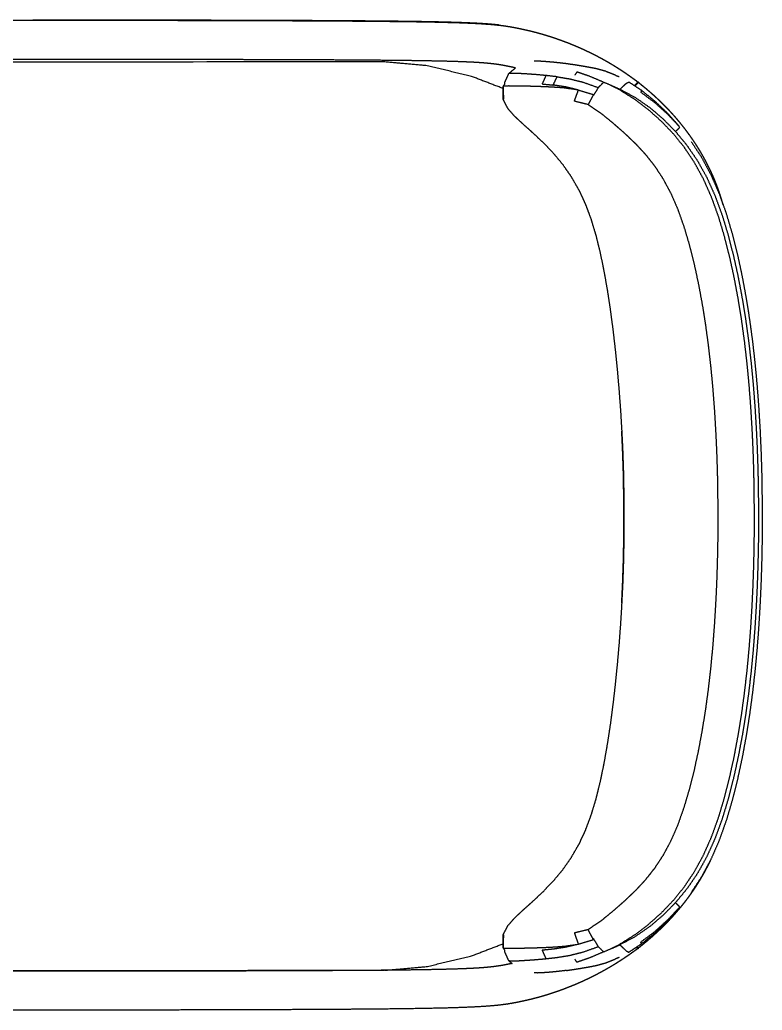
# Model space of a CAD drawing. Header units: millimetres. Extents: x 3429 to 24139, y -631 to 9878.
# Drawn here: x 8008.3 to 8051.9, y 3512.1 to 3570.1 of the extents above; entities that cross this region are included whole.
import ezdxf

# ---------------------------------------------------------------- set-up
doc = ezdxf.new("R2010")
doc.units = ezdxf.units.MM
doc.layers.add('multid_gorunus_4', color=15, linetype='Continuous', lineweight=9)
doc.layers.add('multid_gorunus_5', color=193, linetype='Continuous', lineweight=5)

# ---------------------------------------------------------------- blocks, each defined once
blk = doc.blocks.new('grup-1')
at = {"layer": 'multid_gorunus_4', "lineweight": -3}
for points, knots in [([(2346.99, 6029.91), (2346.994, 6029.917), (2346.998, 6029.925), (2347.01, 6029.935), (2347.021, 6029.945), (2347.042, 6029.961), (2347.064, 6029.978), (2347.099, 6030.003), (2347.133, 6030.028), (2347.184, 6030.065), (2347.236, 6030.102), (2347.3, 6030.148), (2347.364, 6030.194), (2347.438, 6030.247), (2347.512, 6030.299), (2347.592, 6030.355), (2347.673, 6030.411), (2347.758, 6030.468), (2347.842, 6030.525), (2347.929, 6030.582), (2348.017, 6030.639), (2348.106, 6030.696), (2348.196, 6030.753), (2348.287, 6030.81), (2348.378, 6030.867), (2348.47, 6030.922), (2348.562, 6030.978), (2348.656, 6031.032), (2348.749, 6031.087), (2348.843, 6031.14), (2348.937, 6031.193), (2349.032, 6031.246), (2349.126, 6031.298), (2349.222, 6031.349), (2349.318, 6031.4), (2349.415, 6031.451), (2349.511, 6031.501), (2349.609, 6031.55), (2349.706, 6031.599), (2349.805, 6031.647), (2349.903, 6031.694), (2350.003, 6031.741), (2350.102, 6031.788), (2350.202, 6031.833), (2350.302, 6031.879), (2350.403, 6031.923), (2350.504, 6031.968), (2350.606, 6032.011), (2350.707, 6032.054), (2350.81, 6032.096), (2350.912, 6032.138), (2351.016, 6032.179), (2351.119, 6032.22), (2351.223, 6032.26), (2351.327, 6032.299), (2351.432, 6032.338), (2351.537, 6032.376), (2351.642, 6032.413), (2351.748, 6032.451), (2351.854, 6032.487), (2351.961, 6032.522), (2352.067, 6032.557), (2352.174, 6032.592), (2352.282, 6032.625), (2352.39, 6032.658), (2352.498, 6032.69), (2352.606, 6032.722), (2352.715, 6032.753), (2352.824, 6032.784), (2352.934, 6032.813), (2353.044, 6032.842), (2353.154, 6032.87), (2353.264, 6032.898), (2353.375, 6032.925), (2353.486, 6032.951), (2353.597, 6032.976), (2353.708, 6033.001), (2353.82, 6033.025), (2353.932, 6033.049), (2354.045, 6033.071), (2354.157, 6033.093), (2354.27, 6033.114), (2354.383, 6033.135), (2354.501, 6033.154), (2354.619, 6033.174), (2354.745, 6033.192), (2354.871, 6033.21), (2355.009, 6033.226), (2355.148, 6033.243), (2355.303, 6033.258), (2355.458, 6033.274), (2355.634, 6033.288), (2355.81, 6033.302), (2356.01, 6033.315), (2356.21, 6033.329), (2356.439, 6033.341), (2356.667, 6033.353), (2356.928, 6033.364), (2357.19, 6033.375), (2357.487, 6033.385), (2357.785, 6033.395), (2358.123, 6033.404), (2358.462, 6033.413), (2358.844, 6033.421), (2359.227, 6033.429), (2359.658, 6033.437), (2360.09, 6033.444), (2360.573, 6033.45), (2361.057, 6033.457), (2361.597, 6033.463), (2362.138, 6033.469), (2362.739, 6033.474), (2363.339, 6033.479), (2364.005, 6033.484), (2364.67, 6033.488), (2365.392, 6033.492), (2366.113, 6033.496), (2366.884, 6033.5), (2367.654, 6033.503), (2368.464, 6033.506), (2369.275, 6033.509), (2370.118, 6033.512), (2370.961, 6033.514), (2371.828, 6033.516), (2372.695, 6033.518), (2373.579, 6033.52), (2374.463, 6033.522), (2375.354, 6033.523), (2376.246, 6033.524), (2377.138, 6033.525), (2378.03, 6033.526), (2378.915, 6033.527), (2379.799, 6033.528), (2380.667, 6033.528), (2381.536, 6033.529), (2382.38, 6033.529), (2382.625, 6033.53), (2383.437, 6033.53), (2384.25, 6033.53), (2385.023, 6033.53), (2385.795, 6033.53), (2386.52, 6033.53), (2387.245, 6033.53), (2387.913, 6033.53), (2388.582, 6033.53), (2389.186, 6033.53), (2389.791, 6033.53), (2390.335, 6033.53), (2390.879, 6033.53), (2391.366, 6033.53), (2391.853, 6033.53), (2392.287, 6033.53), (2392.72, 6033.53), (2393.104, 6033.53), (2393.487, 6033.53), (2393.824, 6033.53), (2394.162, 6033.53), (2394.456, 6033.53), (2394.75, 6033.53), (2395.005, 6033.53), (2395.259, 6033.53), (2395.478, 6033.53), (2395.697, 6033.53), (2395.883, 6033.53), (2396.068, 6033.53), (2396.224, 6033.53), (2396.379, 6033.53), (2396.507, 6033.53), (2396.635, 6033.53), (2396.738, 6033.53), (2396.841, 6033.53), (2396.922, 6033.53), (2397.003, 6033.53), (2397.065, 6033.53), (2397.126, 6033.53), (2397.172, 6033.53), (2397.218, 6033.53), (2397.25, 6033.53), (2397.282, 6033.53), (2397.302, 6033.529), (2397.323, 6033.529), (2397.335, 6033.527), (2397.347, 6033.525)], [0, 0, 0, 1, 1, 2, 2, 3, 3, 4, 4, 5, 5, 6, 6, 7, 7, 8, 8, 9, 9, 10, 10, 11, 11, 12, 12, 13, 13, 14, 14, 15, 15, 16, 16, 17, 17, 18, 18, 19, 19, 20, 20, 21, 21, 22, 22, 23, 23, 24, 24, 25, 25, 26, 26, 27, 27, 28, 28, 29, 29, 30, 30, 31, 31, 32, 32, 33, 33, 34, 34, 35, 35, 36, 36, 37, 37, 38, 38, 39, 39, 40, 40, 41, 41, 42, 42, 43, 43, 44, 44, 45, 45, 46, 46, 47, 47, 48, 48, 49, 49, 50, 50, 51, 51, 52, 52, 53, 53, 54, 54, 55, 55, 56, 56, 57, 57, 58, 58, 59, 59, 60, 60, 61, 61, 62, 62, 63, 63, 64, 64, 65, 65, 66, 66, 67, 67, 68, 68, 69, 69, 70, 70, 71, 71, 72, 72, 73, 73, 74, 74, 75, 75, 76, 76, 77, 77, 78, 78, 79, 79, 80, 80, 81, 81, 82, 82, 83, 83, 84, 84, 85, 85, 86, 86, 87, 87, 88, 88, 89, 89, 90, 90, 91, 91, 91]), ([(2382.464, 6033.571), (2381.744, 6033.571), (2381.025, 6033.571), (2380.27, 6033.57), (2379.516, 6033.57), (2378.736, 6033.57), (2377.955, 6033.569), (2377.156, 6033.568), (2376.357, 6033.567), (2375.547, 6033.566), (2374.737, 6033.565), (2373.924, 6033.564), (2373.11, 6033.563), (2372.302, 6033.561), (2371.493, 6033.559), (2370.697, 6033.557), (2369.901, 6033.555), (2369.125, 6033.553), (2368.349, 6033.55), (2367.601, 6033.547), (2366.853, 6033.544), (2366.141, 6033.541), (2365.428, 6033.537), (2364.759, 6033.533), (2364.09, 6033.529), (2363.473, 6033.525), (2362.855, 6033.52), (2362.296, 6033.515), (2361.737, 6033.51), (2361.233, 6033.504), (2360.73, 6033.498), (2360.278, 6033.491), (2359.825, 6033.485), (2359.421, 6033.477), (2359.017, 6033.47), (2358.658, 6033.462), (2358.298, 6033.454), (2357.979, 6033.444), (2357.66, 6033.435), (2357.378, 6033.425), (2357.095, 6033.415), (2356.847, 6033.404), (2356.598, 6033.393), (2356.379, 6033.381), (2356.16, 6033.369), (2355.967, 6033.356), (2355.774, 6033.343), (2355.604, 6033.329), (2355.433, 6033.314), (2355.286, 6033.299), (2355.138, 6033.284)], [239.000216, 239.000216, 239.000216, 240, 240, 241, 241, 242, 242, 243, 243, 244, 244, 245, 245, 246, 246, 247, 247, 248, 248, 249, 249, 250, 250, 251, 251, 252, 252, 253, 253, 254, 254, 255, 255, 256, 256, 257, 257, 258, 258, 259, 259, 260, 260, 261, 261, 262, 262, 263, 263, 263.972006, 263.972006, 263.972006]), ([(2354.608, 6033.214), (2354.607, 6033.214), (2354.606, 6033.214), (2354.606, 6033.213), (2354.605, 6033.213)], [265.99139063, 265.99139063, 265.99139063, 266, 266, 266.00282856, 266.00282856, 266.00282856]), ([(2348.287, 6030.316), (2348.578, 6030.435), (2348.87, 6030.554), (2349.158, 6030.632), (2349.445, 6030.71), (2349.737, 6030.764), (2350.029, 6030.818)], [-1, -1, -1, 0, 0, 1, 1, 2, 2, 2]), ([(2350.029, 6030.818), (2350.308, 6030.865), (2350.588, 6030.912), (2350.879, 6030.955), (2351.169, 6030.997)], [0, 0, 0, 1, 1, 2, 2, 2]), ([(2351.169, 6030.997), (2351.437, 6031.028), (2351.704, 6031.059), (2351.94, 6031.082), (2352.176, 6031.104), (2352.373, 6031.119), (2352.57, 6031.134), (2352.719, 6031.14), (2352.869, 6031.146), (2352.967, 6031.143), (2353.065, 6031.14)], [-1, -1, -1, 0, 0, 1, 1, 2, 2, 3, 3, 4, 4, 4]), ([(2348.983, 6029.907), (2349.403, 6030.084), (2349.823, 6030.262), (2350.19, 6030.389), (2350.556, 6030.516), (2350.618, 6030.426), (2350.68, 6030.335)], [0, 0, 0, 1, 1, 2, 2, 2.313334, 2.313334, 2.313334]), ([(2350.588, 6029.485), (2350.912, 6029.563), (2351.236, 6029.641), (2351.593, 6029.695), (2351.95, 6029.749), (2351.836, 6029.991), (2351.722, 6030.233), (2351.36, 6030.174), (2350.998, 6030.115), (2350.595, 6030.015), (2350.192, 6029.916), (2349.749, 6029.758), (2349.307, 6029.6)], [1.177608, 1.177608, 1.177608, 2, 2, 3, 3, 4, 4, 5, 5, 6, 6, 7, 7, 7]), ([(2351.722, 6030.233), (2352.048, 6030.27), (2352.374, 6030.307), (2352.669, 6030.333), (2352.963, 6030.359), (2353.223, 6030.377), (2353.483, 6030.396), (2353.7, 6030.409), (2353.917, 6030.422), (2354.083, 6030.427), (2354.249, 6030.433), (2354.358, 6030.431), (2354.467, 6030.43), (2354.518, 6030.421), (2354.569, 6030.412)], [0, 0, 0, 1, 1, 2, 2, 3, 3, 4, 4, 5, 5, 6, 6, 7, 7, 7]), ([(2352.374, 6030.307), (2352.487, 6030.06), (2352.599, 6029.813), (2352.274, 6029.781), (2351.95, 6029.749)], [0, 0, 0, 1, 1, 2, 2, 2]), ([(2341.995, 6022.748), (2342.011, 6022.806), (2342.027, 6022.864), (2342.054, 6022.96), (2342.082, 6023.056), (2342.111, 6023.151), (2342.141, 6023.246), (2342.172, 6023.341), (2342.203, 6023.436), (2342.235, 6023.53), (2342.268, 6023.624), (2342.302, 6023.718), (2342.337, 6023.812), (2342.372, 6023.905), (2342.408, 6023.998), (2342.446, 6024.091), (2342.483, 6024.184), (2342.522, 6024.276), (2342.561, 6024.368), (2342.601, 6024.459), (2342.642, 6024.551), (2342.684, 6024.642), (2342.726, 6024.733), (2342.769, 6024.823), (2342.813, 6024.913), (2342.858, 6025.003), (2342.902, 6025.093), (2342.949, 6025.182), (2342.995, 6025.271), (2343.043, 6025.359), (2343.091, 6025.447), (2343.14, 6025.535), (2343.189, 6025.623), (2343.24, 6025.71), (2343.29, 6025.797), (2343.342, 6025.883), (2343.394, 6025.97), (2343.447, 6026.055), (2343.501, 6026.141), (2343.555, 6026.226), (2343.61, 6026.311), (2343.666, 6026.395), (2343.722, 6026.479), (2343.779, 6026.562), (2343.836, 6026.646), (2343.895, 6026.729), (2343.953, 6026.811), (2344.013, 6026.893), (2344.073, 6026.975), (2344.134, 6027.056), (2344.195, 6027.138), (2344.258, 6027.218), (2344.32, 6027.298), (2344.384, 6027.378), (2344.448, 6027.458), (2344.512, 6027.536), (2344.577, 6027.615), (2344.644, 6027.693), (2344.71, 6027.771), (2344.777, 6027.849), (2344.844, 6027.926), (2344.913, 6028.002), (2344.982, 6028.078), (2345.051, 6028.154), (2345.121, 6028.23), (2345.192, 6028.304), (2345.263, 6028.379), (2345.335, 6028.453), (2345.407, 6028.526), (2345.481, 6028.599), (2345.554, 6028.672), (2345.628, 6028.745), (2345.703, 6028.817), (2345.779, 6028.888), (2345.854, 6028.959), (2345.93, 6029.029), (2346.006, 6029.098), (2346.082, 6029.166), (2346.158, 6029.234), (2346.233, 6029.3), (2346.309, 6029.365), (2346.382, 6029.427), (2346.456, 6029.49), (2346.525, 6029.547), (2346.594, 6029.604), (2346.654, 6029.654), (2346.715, 6029.703), (2346.764, 6029.742), (2346.812, 6029.782), (2346.845, 6029.809), (2346.878, 6029.835), (2346.9, 6029.852), (2346.921, 6029.868), (2346.934, 6029.877), (2346.947, 6029.885), (2346.956, 6029.888), (2346.964, 6029.891)], [51.397753, 51.397753, 51.397753, 52, 52, 53, 53, 54, 54, 55, 55, 56, 56, 57, 57, 58, 58, 59, 59, 60, 60, 61, 61, 62, 62, 63, 63, 64, 64, 65, 65, 66, 66, 67, 67, 68, 68, 69, 69, 70, 70, 71, 71, 72, 72, 73, 73, 74, 74, 75, 75, 76, 76, 77, 77, 78, 78, 79, 79, 80, 80, 81, 81, 82, 82, 83, 83, 84, 84, 85, 85, 86, 86, 87, 87, 88, 88, 89, 89, 90, 90, 91, 91, 92, 92, 93, 93, 94, 94, 95, 95, 96, 96, 97, 97, 98, 98, 99, 99, 99]), ([(2348.069, 6029.479), (2347.63, 6029.203), (2347.191, 6028.928), (2346.782, 6028.618), (2346.374, 6028.308), (2345.997, 6027.973), (2345.62, 6027.637), (2345.271, 6027.273), (2344.922, 6026.909), (2344.598, 6026.509), (2344.274, 6026.109)], [2, 2, 2, 3, 3, 4, 4, 5, 5, 6, 6, 7, 7, 7]), ([(2346.767, 6029.43), (2346.789, 6029.38), (2346.811, 6029.33), (2346.406, 6029.027), (2346.001, 6028.725), (2345.621, 6028.382), (2345.24, 6028.039), (2344.883, 6027.658), (2344.526, 6027.277), (2344.653, 6027.151), (2344.78, 6027.025), (2345.137, 6027.387), (2345.494, 6027.75), (2345.879, 6028.08), (2346.265, 6028.409), (2346.689, 6028.703), (2347.112, 6028.996), (2347.575, 6029.245), (2348.037, 6029.494), (2347.86, 6029.665), (2347.684, 6029.835), (2347.603, 6029.882), (2347.522, 6029.929)], [0, 0, 0, 1, 1, 2, 2, 3, 3, 4, 4, 5, 5, 6, 6, 7, 7, 8, 8, 9, 9, 10, 10, 11, 11, 11]), ([(2344.575, 6027.35), (2344.928, 6027.74), (2345.28, 6028.129), (2345.649, 6028.478), (2346.017, 6028.826), (2346.392, 6029.128), (2346.767, 6029.43), (2347.144, 6029.68), (2347.522, 6029.929)], [-2, -2, -2, -1, -1, 0, 0, 1, 1, 2, 2, 2]), ([(2346.937, 6029.917), (2346.938, 6029.916), (2346.939, 6029.915), (2346.94, 6029.914), (2346.941, 6029.913), (2346.943, 6029.912), (2346.944, 6029.911), (2346.945, 6029.909), (2346.947, 6029.908), (2346.949, 6029.906), (2346.951, 6029.904), (2346.953, 6029.902), (2346.955, 6029.9), (2346.957, 6029.898), (2346.959, 6029.896), (2346.962, 6029.893), (2346.964, 6029.891), (2346.968, 6029.888), (2346.971, 6029.885), (2346.974, 6029.882), (2346.978, 6029.878), (2346.982, 6029.874), (2346.986, 6029.87), (2346.991, 6029.866), (2346.996, 6029.861), (2347.002, 6029.855), (2347.008, 6029.85), (2347.015, 6029.843), (2347.022, 6029.836), (2347.03, 6029.828), (2347.038, 6029.821), (2347.048, 6029.812), (2347.057, 6029.802), (2347.068, 6029.792), (2347.079, 6029.782), (2347.092, 6029.77), (2347.104, 6029.758), (2347.118, 6029.744), (2347.132, 6029.73), (2347.148, 6029.715), (2347.164, 6029.7), (2347.167, 6029.698), (2347.169, 6029.696)], [0, 0, 0, 1, 1, 2, 2, 3, 3, 4, 4, 5, 5, 6, 6, 7, 7, 8, 8, 9, 9, 10, 10, 11, 11, 12, 12, 13, 13, 14, 14, 15, 15, 16, 16, 17, 17, 18, 18, 19, 19, 20, 20, 20.116608, 20.116608, 20.116608]), ([(2347.196, 6029.714), (2347.193, 6029.717), (2347.19, 6029.719), (2347.174, 6029.735), (2347.158, 6029.75), (2347.144, 6029.764), (2347.13, 6029.777), (2347.117, 6029.789), (2347.104, 6029.801), (2347.094, 6029.811), (2347.083, 6029.822), (2347.073, 6029.831), (2347.064, 6029.84), (2347.055, 6029.848), (2347.047, 6029.856), (2347.04, 6029.862), (2347.033, 6029.869), (2347.027, 6029.875), (2347.021, 6029.88), (2347.016, 6029.885), (2347.011, 6029.89), (2347.007, 6029.894), (2347.003, 6029.898), (2347, 6029.901), (2346.996, 6029.905), (2346.993, 6029.907), (2346.99, 6029.91), (2346.987, 6029.913), (2346.985, 6029.915), (2346.982, 6029.918), (2346.98, 6029.92), (2346.978, 6029.922), (2346.976, 6029.924), (2346.974, 6029.925), (2346.972, 6029.927), (2346.971, 6029.929), (2346.969, 6029.93), (2346.968, 6029.931), (2346.967, 6029.933), (2346.966, 6029.934), (2346.965, 6029.935), (2346.964, 6029.936), (2346.963, 6029.936)], [43.834365, 43.834365, 43.834365, 44, 44, 45, 45, 46, 46, 47, 47, 48, 48, 49, 49, 50, 50, 51, 51, 52, 52, 53, 53, 54, 54, 55, 55, 56, 56, 57, 57, 58, 58, 59, 59, 60, 60, 61, 61, 62, 62, 63, 63, 64, 64, 64]), ([(2348.991, 6029.91), (2349.149, 6029.755), (2349.307, 6029.6), (2349.447, 6029.373), (2349.588, 6029.146), (2349.591, 6029.138), (2349.593, 6029.13)], [1.048905, 1.048905, 1.048905, 2, 2, 3, 3, 3.033773, 3.033773, 3.033773]), ([(2349.59, 6029.186), (2349.747, 6028.894), (2349.904, 6028.602), (2350.307, 6028.702), (2350.71, 6028.802), (2350.59, 6029.129), (2350.471, 6029.457), (2350.03, 6029.322), (2349.59, 6029.186), (2349.587, 6029.189), (2349.585, 6029.192)], [0, 0, 0, 1, 1, 2, 2, 3, 3, 4, 4, 4.013374, 4.013374, 4.013374]), ([(2350.471, 6029.457), (2350.879, 6029.515), (2351.287, 6029.574), (2351.651, 6029.6), (2352.015, 6029.626), (2352.343, 6029.64), (2352.67, 6029.654), (2352.966, 6029.663), (2353.261, 6029.673), (2353.522, 6029.678), (2353.784, 6029.684), (2354.003, 6029.687), (2354.222, 6029.691), (2354.389, 6029.692), (2354.557, 6029.693), (2354.668, 6029.691), (2354.78, 6029.689), (2354.833, 6029.685), (2354.887, 6029.68)], [0, 0, 0, 1, 1, 2, 2, 3, 3, 4, 4, 5, 5, 6, 6, 7, 7, 8, 8, 9, 9, 9]), ([(2349.904, 6028.602), (2349.529, 6028.352), (2349.153, 6028.101), (2348.8, 6027.811), (2348.446, 6027.522), (2348.109, 6027.227), (2347.772, 6026.932), (2347.454, 6026.629), (2347.137, 6026.327), (2346.842, 6026.01), (2346.547, 6025.692), (2346.275, 6025.349), (2346.003, 6025.005), (2345.753, 6024.625), (2345.504, 6024.245), (2345.278, 6023.821), (2345.051, 6023.398), (2344.848, 6022.928), (2344.645, 6022.458), (2344.464, 6021.947), (2344.283, 6021.436), (2344.122, 6020.892), (2343.962, 6020.348), (2343.82, 6019.78), (2343.678, 6019.213), (2343.553, 6018.63), (2343.428, 6018.048), (2343.319, 6017.454), (2343.209, 6016.861), (2343.114, 6016.26), (2343.018, 6015.659), (2342.937, 6015.052), (2342.855, 6014.445), (2342.786, 6013.834), (2342.716, 6013.224), (2342.659, 6012.612), (2342.601, 6011.999), (2342.554, 6011.386), (2342.507, 6010.773), (2342.469, 6010.159), (2342.432, 6009.545), (2342.403, 6008.932), (2342.374, 6008.318), (2342.353, 6007.704), (2342.333, 6007.09), (2342.321, 6006.476), (2342.308, 6005.461), (2342.304, 6004.847), (2342.3, 6004.233), (2342.304, 6003.619), (2342.308, 6003.004), (2342.321, 6002.39), (2342.333, 6001.776), (2342.354, 6001.162), (2342.374, 6000.548), (2342.403, 5999.934), (2342.432, 5999.32), (2342.47, 5998.707), (2342.507, 5998.093), (2342.554, 5997.48), (2342.602, 5996.866), (2342.659, 5996.254), (2342.717, 5995.642), (2342.786, 5995.031), (2342.855, 5994.421), (2342.937, 5993.814), (2343.019, 5993.207), (2343.115, 5992.606), (2343.21, 5992.005), (2343.32, 5991.411), (2343.429, 5990.818), (2343.554, 5990.235), (2343.68, 5989.653), (2343.821, 5989.085), (2343.963, 5988.518), (2344.124, 5987.974), (2344.284, 5987.43), (2344.465, 5986.918), (2344.646, 5986.407), (2344.849, 5985.938), (2345.053, 5985.468), (2345.279, 5985.044), (2345.506, 5984.621), (2345.755, 5984.241), (2346.004, 5983.861), (2346.276, 5983.517), (2346.548, 5983.173), (2346.843, 5982.855), (2347.138, 5982.538), (2347.456, 5982.236), (2347.773, 5981.934), (2348.111, 5981.639), (2348.448, 5981.344), (2348.802, 5981.054), (2349.155, 5980.764), (2349.53, 5980.513), (2349.906, 5980.263)], [0, 0, 0, 1, 1, 2, 2, 3, 3, 4, 4, 5, 5, 6, 6, 7, 7, 8, 8, 9, 9, 10, 10, 11, 11, 12, 12, 13, 13, 14, 14, 15, 15, 16, 16, 17, 17, 18, 18, 19, 19, 20, 20, 21, 21, 22, 22, 23, 23, 24, 24, 25, 25, 26, 26, 27, 27, 28, 28, 29, 29, 30, 30, 31, 31, 32, 32, 33, 33, 34, 34, 35, 35, 36, 36, 37, 37, 38, 38, 39, 39, 40, 40, 41, 41, 42, 42, 43, 43, 44, 44, 45, 45, 46, 46, 47, 47, 48, 48, 48]), ([(2344.78, 6027.025), (2344.447, 6026.624), (2344.115, 6026.223), (2343.809, 6025.777), (2343.503, 6025.332), (2343.227, 6024.839), (2342.951, 6024.346), (2342.71, 6023.81), (2342.468, 6023.273), (2342.258, 6022.702), (2342.049, 6022.13), (2341.869, 6021.535), (2341.689, 6020.94), (2341.533, 6020.33), (2341.377, 6019.72), (2341.241, 6019.101), (2341.105, 6018.483), (2340.987, 6017.86), (2340.87, 6017.236), (2340.768, 6016.609), (2340.666, 6015.982), (2340.579, 6015.352), (2340.493, 6014.722), (2340.42, 6014.091), (2340.347, 6013.46), (2340.287, 6012.828), (2340.226, 6012.197), (2340.178, 6011.566), (2340.129, 6010.935), (2340.09, 6010.305), (2340.051, 6009.674), (2340.021, 6009.044), (2339.992, 6008.414), (2339.971, 6007.784), (2339.95, 6007.154), (2339.937, 6006.524), (2339.924, 6005.493), (2339.92, 6004.863), (2339.916, 6004.233), (2339.92, 6003.603), (2339.924, 6002.972), (2339.937, 6002.342), (2339.95, 6001.712), (2339.971, 6001.082), (2339.992, 6000.452), (2340.022, 5999.822), (2340.051, 5999.192), (2340.09, 5998.561), (2340.129, 5997.931), (2340.178, 5997.3), (2340.227, 5996.669), (2340.287, 5996.038), (2340.348, 5995.406), (2340.42, 5994.775), (2340.493, 5994.144), (2340.58, 5993.514), (2340.667, 5992.884), (2340.769, 5992.257), (2340.87, 5991.63), (2340.988, 5991.006), (2341.106, 5990.383), (2341.242, 5989.764), (2341.378, 5989.146), (2341.534, 5988.536), (2341.69, 5987.926), (2341.87, 5987.331), (2342.05, 5986.735), (2342.26, 5986.164), (2342.469, 5985.593), (2342.711, 5985.056), (2342.953, 5984.52), (2343.229, 5984.027), (2343.504, 5983.534), (2343.81, 5983.088), (2344.117, 5982.643), (2344.449, 5982.242), (2344.781, 5981.841)], [0, 0, 0, 1, 1, 2, 2, 3, 3, 4, 4, 5, 5, 6, 6, 7, 7, 8, 8, 9, 9, 10, 10, 11, 11, 12, 12, 13, 13, 14, 14, 15, 15, 16, 16, 17, 17, 18, 18, 19, 19, 20, 20, 21, 21, 22, 22, 23, 23, 24, 24, 25, 25, 26, 26, 27, 27, 28, 28, 29, 29, 30, 30, 31, 31, 32, 32, 33, 33, 34, 34, 35, 35, 36, 36, 37, 37, 38, 38, 38]), ([(2343.86, 6026.435), (2343.555, 6025.97), (2343.249, 6025.505), (2342.976, 6024.995), (2342.702, 6024.486), (2342.462, 6023.936), (2342.222, 6023.385), (2342.015, 6022.803), (2341.807, 6022.221), (2341.629, 6021.617), (2341.45, 6021.012), (2341.296, 6020.395), (2341.141, 6019.778), (2341.007, 6019.154), (2340.873, 6018.53), (2340.757, 6017.903), (2340.641, 6017.275), (2340.541, 6016.645), (2340.441, 6016.016), (2340.356, 6015.384), (2340.271, 6014.753), (2340.199, 6014.12), (2340.127, 6013.488), (2340.068, 6012.856), (2340.008, 6012.223), (2339.959, 6011.591), (2339.911, 6010.958), (2339.872, 6010.326), (2339.833, 6009.693), (2339.804, 6009.061), (2339.774, 6008.429), (2339.753, 6007.796), (2339.732, 6007.164), (2339.719, 6006.531), (2339.706, 6005.498), (2339.702, 6004.866), (2339.698, 6004.233), (2339.702, 6003.6), (2339.706, 6002.968), (2339.719, 6002.335), (2339.732, 6001.702), (2339.753, 6001.07), (2339.774, 6000.437), (2339.804, 5999.805), (2339.834, 5999.173), (2339.872, 5998.54), (2339.911, 5997.908), (2339.96, 5997.275), (2340.009, 5996.643), (2340.068, 5996.01), (2340.128, 5995.378), (2340.2, 5994.745), (2340.272, 5994.113), (2340.357, 5993.482), (2340.442, 5992.85), (2340.542, 5992.22), (2340.642, 5991.591), (2340.758, 5990.963), (2340.874, 5990.336), (2341.008, 5989.712), (2341.142, 5989.088), (2341.297, 5988.471), (2341.451, 5987.853), (2341.63, 5987.249), (2341.809, 5986.645), (2342.016, 5986.063), (2342.224, 5985.48), (2342.464, 5984.93), (2342.704, 5984.38), (2342.977, 5983.87), (2343.251, 5983.361), (2343.556, 5982.896), (2343.862, 5982.431)], [-31, -31, -31, -30, -30, -29, -29, -28, -28, -27, -27, -26, -26, -25, -25, -24, -24, -23, -23, -22, -22, -21, -21, -20, -20, -19, -19, -18, -18, -17, -17, -16, -16, -15, -15, -14, -14, -13, -13, -12, -12, -11, -11, -10, -10, -9, -9, -8, -8, -7, -7, -6, -6, -5, -5, -4, -4, -3, -3, -2, -2, -1, -1, 0, 0, 1, 1, 2, 2, 3, 3, 4, 4, 5, 5, 5]), ([(2344.275, 5982.756), (2343.978, 5983.199), (2343.68, 5983.642), (2343.412, 5984.131), (2343.144, 5984.619), (2342.908, 5985.15), (2342.672, 5985.682), (2342.467, 5986.247), (2342.263, 5986.812), (2342.085, 5987.402), (2341.908, 5987.992), (2341.755, 5988.597), (2341.601, 5989.202), (2341.467, 5989.816), (2341.333, 5990.43), (2341.217, 5991.05), (2341.101, 5991.67), (2341, 5992.294), (2340.899, 5992.919), (2340.813, 5993.546), (2340.728, 5994.174), (2340.655, 5994.803), (2340.583, 5995.432), (2340.523, 5996.061), (2340.463, 5996.691), (2340.414, 5997.32), (2340.365, 5997.949), (2340.327, 5998.578), (2340.288, 5999.207), (2340.258, 5999.835), (2340.229, 6000.463), (2340.207, 6001.091), (2340.186, 6001.72), (2340.174, 6002.348), (2340.161, 6002.976), (2340.157, 6003.605), (2340.153, 6004.233), (2340.157, 6004.861), (2340.161, 6005.49), (2340.174, 6006.518), (2340.186, 6007.146), (2340.207, 6007.775), (2340.228, 6008.403), (2340.258, 6009.031), (2340.288, 6009.659), (2340.326, 6010.288), (2340.365, 6010.917), (2340.414, 6011.546), (2340.463, 6012.175), (2340.522, 6012.805), (2340.582, 6013.434), (2340.655, 6014.063), (2340.727, 6014.692), (2340.813, 6015.32), (2340.899, 6015.947), (2340.999, 6016.572), (2341.1, 6017.196), (2341.216, 6017.816), (2341.332, 6018.436), (2341.466, 6019.05), (2341.6, 6019.664), (2341.754, 6020.269), (2341.907, 6020.874), (2342.084, 6021.464), (2342.261, 6022.053), (2342.466, 6022.619), (2342.671, 6023.184), (2342.907, 6023.715), (2343.142, 6024.246), (2343.41, 6024.735), (2343.678, 6025.223), (2343.976, 6025.666), (2344.274, 6026.109)], [0, 0, 0, 1, 1, 2, 2, 3, 3, 4, 4, 5, 5, 6, 6, 7, 7, 8, 8, 9, 9, 10, 10, 11, 11, 12, 12, 13, 13, 14, 14, 15, 15, 16, 16, 17, 17, 18, 18, 19, 19, 20, 20, 21, 21, 22, 22, 23, 23, 24, 24, 25, 25, 26, 26, 27, 27, 28, 28, 29, 29, 30, 30, 31, 31, 32, 32, 33, 33, 34, 34, 35, 35, 36, 36, 36]), ([(2342.754, 5984.286), (2342.784, 5984.224), (2342.814, 5984.161), (2342.859, 5984.072), (2342.904, 5983.982), (2342.95, 5983.893), (2342.997, 5983.804), (2343.044, 5983.716), (2343.092, 5983.627), (2343.141, 5983.539), (2343.191, 5983.452), (2343.241, 5983.365), (2343.292, 5983.278), (2343.344, 5983.191), (2343.396, 5983.105), (2343.449, 5983.019), (2343.502, 5982.934), (2343.557, 5982.849), (2343.611, 5982.764), (2343.667, 5982.68), (2343.723, 5982.596), (2343.781, 5982.512), (2343.838, 5982.429), (2343.896, 5982.346), (2343.955, 5982.263), (2344.015, 5982.181), (2344.075, 5982.099), (2344.136, 5982.018), (2344.197, 5981.937), (2344.26, 5981.856), (2344.322, 5981.776), (2344.386, 5981.696), (2344.449, 5981.617), (2344.514, 5981.538), (2344.579, 5981.459), (2344.645, 5981.381), (2344.711, 5981.303), (2344.779, 5981.226), (2344.846, 5981.149), (2344.915, 5981.072), (2344.983, 5980.996), (2345.053, 5980.92), (2345.123, 5980.845), (2345.194, 5980.77), (2345.265, 5980.695), (2345.337, 5980.622), (2345.409, 5980.548), (2345.483, 5980.475), (2345.556, 5980.402), (2345.63, 5980.33), (2345.705, 5980.258), (2345.78, 5980.187), (2345.856, 5980.115), (2345.932, 5980.046), (2346.008, 5979.976), (2346.084, 5979.908), (2346.16, 5979.84), (2346.235, 5979.775), (2346.31, 5979.709), (2346.384, 5979.647), (2346.458, 5979.584), (2346.527, 5979.527), (2346.596, 5979.47), (2346.656, 5979.421), (2346.717, 5979.371), (2346.765, 5979.332), (2346.814, 5979.292), (2346.847, 5979.266), (2346.88, 5979.239), (2346.901, 5979.222), (2346.923, 5979.206), (2346.936, 5979.197), (2346.949, 5979.189), (2346.958, 5979.186), (2346.966, 5979.183)], [62.311449, 62.311449, 62.311449, 63, 63, 64, 64, 65, 65, 66, 66, 67, 67, 68, 68, 69, 69, 70, 70, 71, 71, 72, 72, 73, 73, 74, 74, 75, 75, 76, 76, 77, 77, 78, 78, 79, 79, 80, 80, 81, 81, 82, 82, 83, 83, 84, 84, 85, 85, 86, 86, 87, 87, 88, 88, 89, 89, 90, 90, 91, 91, 92, 92, 93, 93, 94, 94, 95, 95, 96, 96, 97, 97, 98, 98, 99, 99, 99]), ([(2344.275, 5982.756), (2344.599, 5982.356), (2344.923, 5981.956), (2345.273, 5981.592), (2345.622, 5981.228), (2345.999, 5980.893), (2346.376, 5980.557), (2346.784, 5980.247), (2347.193, 5979.937), (2347.632, 5979.662), (2348.071, 5979.387)], [6, 6, 6, 7, 7, 8, 8, 9, 9, 10, 10, 11, 11, 11]), ([(2346.769, 5979.435), (2346.791, 5979.486), (2346.813, 5979.536), (2346.408, 5979.838), (2346.003, 5980.14), (2345.622, 5980.484), (2345.242, 5980.827), (2344.885, 5981.208), (2344.528, 5981.589), (2344.655, 5981.715), (2344.781, 5981.841), (2345.138, 5981.478), (2345.495, 5981.115), (2345.881, 5980.786), (2346.267, 5980.456), (2346.69, 5980.163), (2347.114, 5979.869), (2347.576, 5979.62), (2348.039, 5979.371), (2347.862, 5979.2), (2347.686, 5979.03), (2347.605, 5978.983), (2347.523, 5978.936)], [0, 0, 0, 1, 1, 2, 2, 3, 3, 4, 4, 5, 5, 6, 6, 7, 7, 8, 8, 9, 9, 10, 10, 11, 11, 11]), ([(2347.523, 5978.936), (2347.146, 5979.186), (2346.769, 5979.435), (2346.394, 5979.737), (2346.019, 5980.039), (2345.651, 5980.388), (2345.282, 5980.736), (2344.93, 5981.126), (2344.577, 5981.516)], [0, 0, 0, 1, 1, 2, 2, 3, 3, 4, 4, 4]), ([(2349.592, 5979.679), (2349.749, 5979.971), (2349.906, 5980.263), (2350.309, 5980.163), (2350.711, 5980.063), (2350.592, 5979.736), (2350.473, 5979.408), (2350.032, 5979.543), (2349.592, 5979.679), (2349.59, 5979.676), (2349.587, 5979.674)], [0, 0, 0, 1, 1, 2, 2, 3, 3, 4, 4, 4.012219, 4.012219, 4.012219]), ([(2349.596, 5979.736), (2349.593, 5979.727), (2349.59, 5979.719), (2349.449, 5979.492), (2349.308, 5979.265), (2349.151, 5979.11), (2348.993, 5978.955)], [41.965209, 41.965209, 41.965209, 42, 42, 43, 43, 43.951121, 43.951121, 43.951121]), ([(2346.939, 5979.157), (2346.94, 5979.158), (2346.941, 5979.159), (2346.942, 5979.16), (2346.943, 5979.161), (2346.944, 5979.162), (2346.946, 5979.164), (2346.947, 5979.165), (2346.949, 5979.167), (2346.951, 5979.168), (2346.952, 5979.17), (2346.954, 5979.172), (2346.956, 5979.174), (2346.959, 5979.176), (2346.961, 5979.178), (2346.964, 5979.181), (2346.966, 5979.183), (2346.97, 5979.186), (2346.973, 5979.189), (2346.976, 5979.193), (2346.98, 5979.196), (2346.984, 5979.2), (2346.988, 5979.204), (2346.993, 5979.209), (2346.998, 5979.213), (2347.004, 5979.219), (2347.01, 5979.225), (2347.017, 5979.231), (2347.024, 5979.238), (2347.032, 5979.246), (2347.04, 5979.254), (2347.041, 5979.254), (2347.042, 5979.255)], [0, 0, 0, 1, 1, 2, 2, 3, 3, 4, 4, 5, 5, 6, 6, 7, 7, 8, 8, 9, 9, 10, 10, 11, 11, 12, 12, 13, 13, 14, 14, 15, 15, 15.082836, 15.082836, 15.082836]), ([(2347.069, 5979.237), (2347.067, 5979.236), (2347.065, 5979.234), (2347.057, 5979.226), (2347.049, 5979.218), (2347.042, 5979.212), (2347.035, 5979.205), (2347.029, 5979.199), (2347.023, 5979.194), (2347.018, 5979.189), (2347.013, 5979.184), (2347.009, 5979.18), (2347.005, 5979.176), (2347.001, 5979.173), (2346.998, 5979.17), (2346.995, 5979.167), (2346.992, 5979.164), (2346.989, 5979.161), (2346.987, 5979.159), (2346.984, 5979.157), (2346.982, 5979.154), (2346.98, 5979.152), (2346.978, 5979.15), (2346.976, 5979.149), (2346.974, 5979.147), (2346.973, 5979.146), (2346.971, 5979.144), (2346.97, 5979.143), (2346.969, 5979.142), (2346.968, 5979.14), (2346.966, 5979.139), (2346.966, 5979.139), (2346.965, 5979.138)], [48.831352, 48.831352, 48.831352, 49, 49, 50, 50, 51, 51, 52, 52, 53, 53, 54, 54, 55, 55, 56, 56, 57, 57, 58, 58, 59, 59, 60, 60, 61, 61, 62, 62, 63, 63, 64, 64, 64]), ([(2346.992, 5979.164), (2346.996, 5979.157), (2347, 5979.15), (2347.011, 5979.139), (2347.023, 5979.129), (2347.044, 5979.113), (2347.066, 5979.097), (2347.101, 5979.071), (2347.135, 5979.046), (2347.186, 5979.009), (2347.237, 5978.972), (2347.302, 5978.926), (2347.366, 5978.88), (2347.44, 5978.828), (2347.514, 5978.775), (2347.594, 5978.719), (2347.675, 5978.663), (2347.76, 5978.606), (2347.844, 5978.549), (2347.931, 5978.492), (2348.019, 5978.435), (2348.108, 5978.378), (2348.198, 5978.321), (2348.289, 5978.264), (2348.38, 5978.207), (2348.472, 5978.152), (2348.565, 5978.096), (2348.658, 5978.042), (2348.751, 5977.987), (2348.845, 5977.934), (2348.939, 5977.881), (2349.034, 5977.828), (2349.128, 5977.776), (2349.224, 5977.725), (2349.32, 5977.673), (2349.417, 5977.623), (2349.513, 5977.573), (2349.611, 5977.524), (2349.709, 5977.475), (2349.807, 5977.427), (2349.905, 5977.38), (2350.005, 5977.333), (2350.104, 5977.286), (2350.204, 5977.24), (2350.304, 5977.195), (2350.405, 5977.15), (2350.506, 5977.106), (2350.608, 5977.063), (2350.709, 5977.02), (2350.812, 5976.978), (2350.915, 5976.935), (2351.018, 5976.895), (2351.121, 5976.854), (2351.225, 5976.814), (2351.329, 5976.774), (2351.434, 5976.736), (2351.539, 5976.697), (2351.645, 5976.66), (2351.75, 5976.623), (2351.856, 5976.587), (2351.963, 5976.551), (2352.07, 5976.517), (2352.177, 5976.482), (2352.284, 5976.449), (2352.392, 5976.415), (2352.5, 5976.383), (2352.609, 5976.351), (2352.718, 5976.321), (2352.827, 5976.29), (2352.936, 5976.261), (2353.046, 5976.231), (2353.156, 5976.204), (2353.266, 5976.176), (2353.377, 5976.149), (2353.488, 5976.123), (2353.599, 5976.097), (2353.711, 5976.072), (2353.823, 5976.049), (2353.934, 5976.025), (2354.047, 5976.003), (2354.159, 5975.98), (2354.273, 5975.96), (2354.386, 5975.939), (2354.503, 5975.919), (2354.621, 5975.9), (2354.747, 5975.882), (2354.873, 5975.864), (2355.011, 5975.847), (2355.15, 5975.831), (2355.305, 5975.815), (2355.46, 5975.8), (2355.636, 5975.785), (2355.812, 5975.771), (2356.012, 5975.758), (2356.212, 5975.745), (2356.441, 5975.733), (2356.669, 5975.721), (2356.931, 5975.71), (2357.192, 5975.699), (2357.49, 5975.689), (2357.787, 5975.679), (2358.126, 5975.669), (2358.464, 5975.66), (2358.847, 5975.652), (2359.229, 5975.644), (2359.661, 5975.637), (2360.092, 5975.629), (2360.576, 5975.622), (2361.059, 5975.616), (2361.6, 5975.61), (2362.14, 5975.604), (2362.741, 5975.599), (2363.342, 5975.594), (2364.007, 5975.589), (2364.672, 5975.584), (2365.394, 5975.58), (2366.116, 5975.576), (2366.886, 5975.573), (2367.656, 5975.569), (2368.467, 5975.566), (2369.277, 5975.563), (2370.12, 5975.561), (2370.963, 5975.558), (2371.83, 5975.556), (2372.698, 5975.554), (2373.581, 5975.552), (2374.465, 5975.55), (2375.357, 5975.549), (2376.248, 5975.547), (2377.14, 5975.546), (2378.033, 5975.545), (2378.917, 5975.544), (2379.801, 5975.543), (2380.669, 5975.543), (2381.538, 5975.542), (2382.382, 5975.542), (2382.627, 5975.542), (2383.44, 5975.541), (2384.252, 5975.541), (2385.025, 5975.541), (2385.797, 5975.541), (2386.522, 5975.541), (2387.247, 5975.541), (2387.915, 5975.541), (2388.584, 5975.54), (2389.189, 5975.54), (2389.793, 5975.54), (2390.337, 5975.54), (2390.881, 5975.54), (2391.368, 5975.54), (2391.855, 5975.54), (2392.289, 5975.54), (2392.722, 5975.54), (2393.106, 5975.54), (2393.49, 5975.54), (2393.827, 5975.54), (2394.164, 5975.54), (2394.458, 5975.54), (2394.752, 5975.54), (2395.007, 5975.54), (2395.261, 5975.54), (2395.48, 5975.54), (2395.699, 5975.54), (2395.885, 5975.54), (2396.07, 5975.54), (2396.226, 5975.54), (2396.381, 5975.54), (2396.509, 5975.54), (2396.637, 5975.54), (2396.74, 5975.54), (2396.843, 5975.54), (2396.924, 5975.54), (2397.005, 5975.54), (2397.067, 5975.54), (2397.129, 5975.54), (2397.174, 5975.54), (2397.22, 5975.54), (2397.252, 5975.54), (2397.284, 5975.54), (2397.305, 5975.541), (2397.325, 5975.541), (2397.337, 5975.543), (2397.349, 5975.545)], [0, 0, 0, 1, 1, 2, 2, 3, 3, 4, 4, 5, 5, 6, 6, 7, 7, 8, 8, 9, 9, 10, 10, 11, 11, 12, 12, 13, 13, 14, 14, 15, 15, 16, 16, 17, 17, 18, 18, 19, 19, 20, 20, 21, 21, 22, 22, 23, 23, 24, 24, 25, 25, 26, 26, 27, 27, 28, 28, 29, 29, 30, 30, 31, 31, 32, 32, 33, 33, 34, 34, 35, 35, 36, 36, 37, 37, 38, 38, 39, 39, 40, 40, 41, 41, 42, 42, 43, 43, 44, 44, 45, 45, 46, 46, 47, 47, 48, 48, 49, 49, 50, 50, 51, 51, 52, 52, 53, 53, 54, 54, 55, 55, 56, 56, 57, 57, 58, 58, 59, 59, 60, 60, 61, 61, 62, 62, 63, 63, 64, 64, 65, 65, 66, 66, 67, 67, 68, 68, 69, 69, 70, 70, 71, 71, 72, 72, 73, 73, 74, 74, 75, 75, 76, 76, 77, 77, 78, 78, 79, 79, 80, 80, 81, 81, 82, 82, 83, 83, 84, 84, 85, 85, 86, 86, 87, 87, 88, 88, 89, 89, 90, 90, 91, 91, 91]), ([(2348.985, 5978.958), (2349.405, 5978.781), (2349.825, 5978.603), (2350.192, 5978.476), (2350.558, 5978.349), (2350.62, 5978.439), (2350.682, 5978.53)], [0, 0, 0, 1, 1, 2, 2, 2.31409, 2.31409, 2.31409]), ([(2350.589, 5979.38), (2350.914, 5979.302), (2351.238, 5979.224), (2351.595, 5979.17), (2351.952, 5979.116), (2352.276, 5979.084), (2352.601, 5979.052), (2352.488, 5978.805), (2352.376, 5978.558), (2352.05, 5978.595), (2351.724, 5978.632), (2351.362, 5978.691), (2351, 5978.75), (2350.597, 5978.85), (2350.194, 5978.949), (2349.751, 5979.107), (2349.308, 5979.265)], [1.177543, 1.177543, 1.177543, 2, 2, 3, 3, 4, 4, 5, 5, 6, 6, 7, 7, 8, 8, 9, 9, 9]), ([(2354.889, 5979.185), (2354.835, 5979.18), (2354.782, 5979.175), (2354.67, 5979.174), (2354.559, 5979.172), (2354.391, 5979.173), (2354.223, 5979.174), (2354.004, 5979.177), (2353.786, 5979.181), (2353.524, 5979.186), (2353.263, 5979.192), (2352.968, 5979.201), (2352.672, 5979.21), (2352.345, 5979.225), (2352.017, 5979.239), (2351.653, 5979.265), (2351.289, 5979.291), (2350.881, 5979.35), (2350.473, 5979.408)], [0, 0, 0, 1, 1, 2, 2, 3, 3, 4, 4, 5, 5, 6, 6, 7, 7, 8, 8, 9, 9, 9]), ([(2350.031, 5978.047), (2349.739, 5978.101), (2349.447, 5978.155), (2349.159, 5978.233), (2348.872, 5978.311), (2348.58, 5978.43), (2348.289, 5978.55)], [0, 0, 0, 1, 1, 2, 2, 3, 3, 3]), ([(2354.571, 5978.452), (2354.52, 5978.443), (2354.469, 5978.435), (2354.36, 5978.433), (2354.251, 5978.432), (2354.085, 5978.437), (2353.919, 5978.443), (2353.702, 5978.456), (2353.485, 5978.469), (2353.225, 5978.487), (2352.965, 5978.506), (2352.671, 5978.532), (2352.376, 5978.558)], [0, 0, 0, 1, 1, 2, 2, 3, 3, 4, 4, 5, 5, 6, 6, 6]), ([(2351.171, 5977.867), (2350.881, 5977.91), (2350.59, 5977.953), (2350.31, 5978), (2350.031, 5978.047)], [0, 0, 0, 1, 1, 2, 2, 2]), ([(2351.171, 5977.867), (2351.439, 5977.837), (2351.706, 5977.806), (2351.942, 5977.783), (2352.178, 5977.76), (2352.375, 5977.746), (2352.572, 5977.731), (2352.721, 5977.725), (2352.871, 5977.719), (2352.969, 5977.722), (2353.067, 5977.725)], [-1, -1, -1, 0, 0, 1, 1, 2, 2, 3, 3, 4, 4, 4]), ([(2354.373, 5975.899), (2354.373, 5975.899), (2354.373, 5975.899), (2354.374, 5975.899), (2354.375, 5975.899)], [335.997956221, 335.997956221, 335.997956221, 336, 336, 336.005389459, 336.005389459, 336.005389459]), ([(2354.608, 5975.86), (2354.608, 5975.86), (2354.608, 5975.86), (2354.609, 5975.86), (2354.61, 5975.86)], [336.9973786, 336.9973786, 336.9973786, 337, 337, 337.00821897, 337.00821897, 337.00821897])]:
    blk.add_open_spline(points, degree=2, knots=knots, dxfattribs=at)
for points in [[(2348.287, 6030.316), (2348.188, 6030.28), (2348.089, 6030.244)], [(2348.037, 6029.494), (2348.51, 6029.701), (2348.983, 6029.907)], [(2348.069, 6029.479), (2348.325, 6029.605), (2348.58, 6029.731)], [(2349.588, 6029.146), (2349.598, 6029.149), (2349.608, 6029.153)], [(2349.59, 5979.719), (2349.6, 5979.716), (2349.61, 5979.712)], [(2348.985, 5978.958), (2348.512, 5979.165), (2348.039, 5979.371)], [(2348.581, 5979.135), (2348.326, 5979.261), (2348.071, 5979.387)], [(2348.091, 5978.622), (2348.19, 5978.586), (2348.289, 5978.55)]]:
    blk.add_open_spline(points, degree=2, dxfattribs=at)
at = {"layer": 'multid_gorunus_5', "lineweight": -3}
for points, knots in [([(2354.162, 6030.751), (2354.187, 6030.757), (2354.211, 6030.763), (2354.306, 6030.784), (2354.401, 6030.805), (2354.497, 6030.825), (2354.592, 6030.844), (2354.689, 6030.863), (2354.785, 6030.882), (2354.882, 6030.899), (2354.979, 6030.917), (2355.081, 6030.933), (2355.183, 6030.949), (2355.294, 6030.965), (2355.405, 6030.98), (2355.528, 6030.994), (2355.652, 6031.008), (2355.792, 6031.021), (2355.932, 6031.034), (2356.094, 6031.046), (2356.255, 6031.058), (2356.441, 6031.069), (2356.627, 6031.081), (2356.842, 6031.091), (2357.057, 6031.101), (2357.305, 6031.11), (2357.553, 6031.12), (2357.838, 6031.128), (2358.122, 6031.137), (2358.448, 6031.144), (2358.774, 6031.152), (2359.145, 6031.159), (2359.516, 6031.166), (2359.936, 6031.172), (2360.355, 6031.179), (2360.828, 6031.184), (2361.301, 6031.19), (2361.831, 6031.195), (2362.361, 6031.2), (2362.952, 6031.204), (2363.543, 6031.209), (2364.199, 6031.213), (2364.855, 6031.217), (2365.568, 6031.22), (2366.281, 6031.223), (2367.043, 6031.226), (2367.805, 6031.229), (2368.608, 6031.232), (2369.411, 6031.234), (2370.247, 6031.236), (2371.083, 6031.239), (2371.944, 6031.24), (2372.805, 6031.242), (2373.682, 6031.244), (2374.56, 6031.245), (2375.446, 6031.246), (2376.332, 6031.247), (2377.219, 6031.248), (2378.106, 6031.249), (2378.986, 6031.25), (2379.865, 6031.25), (2380.729, 6031.251), (2381.593, 6031.251), (2382.434, 6031.252), (2382.674, 6031.252), (2383.484, 6031.252), (2384.293, 6031.252), (2385.062, 6031.252), (2385.832, 6031.253), (2386.553, 6031.253), (2387.275, 6031.253), (2387.941, 6031.253), (2388.607, 6031.252), (2389.21, 6031.252), (2389.812, 6031.252), (2390.354, 6031.252), (2390.896, 6031.252), (2391.382, 6031.252), (2391.867, 6031.252), (2392.299, 6031.252), (2392.731, 6031.252), (2393.113, 6031.252), (2393.496, 6031.252), (2393.832, 6031.252), (2394.168, 6031.252), (2394.461, 6031.252), (2394.754, 6031.252), (2395.008, 6031.252), (2395.262, 6031.252), (2395.481, 6031.252), (2395.699, 6031.252), (2395.884, 6031.252), (2396.07, 6031.252), (2396.225, 6031.252), (2396.38, 6031.252), (2396.507, 6031.252), (2396.635, 6031.252), (2396.738, 6031.252), (2396.841, 6031.252), (2396.922, 6031.252), (2397.003, 6031.252), (2397.065, 6031.252), (2397.126, 6031.252), (2397.172, 6031.252), (2397.218, 6031.252), (2397.25, 6031.252), (2397.282, 6031.252), (2397.303, 6031.253), (2397.323, 6031.253), (2397.335, 6031.255), (2397.347, 6031.257)], [36.737627, 36.737627, 36.737627, 37, 37, 38, 38, 39, 39, 40, 40, 41, 41, 42, 42, 43, 43, 44, 44, 45, 45, 46, 46, 47, 47, 48, 48, 49, 49, 50, 50, 51, 51, 52, 52, 53, 53, 54, 54, 55, 55, 56, 56, 57, 57, 58, 58, 59, 59, 60, 60, 61, 61, 62, 62, 63, 63, 64, 64, 65, 65, 66, 66, 67, 67, 68, 68, 69, 69, 70, 70, 71, 71, 72, 72, 73, 73, 74, 74, 75, 75, 76, 76, 77, 77, 78, 78, 79, 79, 80, 80, 81, 81, 82, 82, 83, 83, 84, 84, 85, 85, 86, 86, 87, 87, 88, 88, 89, 89, 90, 90, 91, 91, 91]), ([(2354.884, 6029.543), (2355.799, 6029.895), (2356.714, 6030.246), (2358.029, 6030.563), (2359.345, 6030.88), (2360.582, 6030.991), (2361.82, 6031.102)], [56.294075, 56.294075, 56.294075, 57, 57, 58, 58, 59, 59, 59]), ([(2361.82, 6031.102), (2379.934, 6031.097), (2397.448, 6031.092), (2397.709, 6031.066), (2397.971, 6031.041), (2398.21, 6030.967), (2398.45, 6030.894), (2398.662, 6030.778), (2398.874, 6030.663), (2399.05, 6030.512), (2399.227, 6030.361), (2399.362, 6030.18), (2399.496, 6029.998), (2399.582, 6029.793), (2399.668, 6029.588), (2399.698, 6029.364), (2399.728, 6029.141), (2399.726, 6023.025), (2399.725, 6016.91), (2399.723, 6010.795), (2399.721, 6004.28), (2399.72, 5998.164), (2399.718, 5992.049), (2399.716, 5985.934), (2399.715, 5979.819), (2399.684, 5979.595), (2399.654, 5979.372), (2399.568, 5979.166), (2399.482, 5978.961), (2399.348, 5978.78), (2399.213, 5978.599), (2399.036, 5978.448), (2398.859, 5978.297), (2398.648, 5978.182), (2398.436, 5978.066), (2398.196, 5977.993), (2397.956, 5977.92), (2397.695, 5977.894), (2397.433, 5977.868), (2379.933, 5977.873), (2361.833, 5977.878)], [21, 21, 21, 22, 22, 23, 23, 24, 24, 25, 25, 26, 26, 27, 27, 28, 28, 29, 29, 30, 30, 31, 31, 32, 32, 33, 33, 34, 34, 35, 35, 36, 36, 37, 37, 38, 38, 39, 39, 40, 40, 40.999234, 40.999234, 40.999234]), ([(2354.569, 6030.412), (2354.685, 6030.159), (2354.801, 6029.905), (2354.8, 6029.853), (2354.799, 6029.8)], [-1, -1, -1, 0, 0, 0.205234, 0.205234, 0.205234]), ([(2354.603, 6028.365), (2354.742, 6028.632), (2354.882, 6028.9), (2354.884, 6029.281), (2354.885, 6029.663)], [2, 2, 2, 3, 3, 4, 4, 4]), ([(2354.799, 6029.801), (2354.843, 6029.74), (2354.887, 6029.68), (2354.877, 6029.296), (2354.867, 6028.912)], [6.817717, 6.817717, 6.817717, 7, 7, 8, 8, 8]), ([(2354.222, 6027.931), (2353.979, 6027.705), (2353.737, 6027.479), (2353.55, 6027.312), (2353.362, 6027.145)], [9, 9, 9, 10, 10, 10.652912, 10.652912, 10.652912]), ([(2351.386, 6025.091), (2351.661, 6025.421), (2351.936, 6025.751), (2352.233, 6026.06), (2352.531, 6026.369), (2352.833, 6026.654), (2353.135, 6026.938), (2353.248, 6027.042), (2353.362, 6027.145)], [3, 3, 3, 4, 4, 5, 5, 6, 6, 6.406225, 6.406225, 6.406225]), ([(2350.459, 6023.628), (2350.676, 6024.008), (2350.894, 6024.387), (2351.14, 6024.739), (2351.386, 6025.091)], [0, 0, 0, 1, 1, 2, 2, 2]), ([(2350.459, 6023.628), (2350.267, 6023.217), (2350.076, 6022.806), (2349.909, 6022.36), (2349.743, 6021.914), (2349.597, 6021.433), (2349.452, 6020.952), (2349.326, 6020.44), (2349.199, 6019.928), (2349.088, 6019.389), (2348.977, 6018.851), (2348.879, 6018.293), (2348.781, 6017.734), (2348.693, 6017.16), (2348.606, 6016.587), (2348.529, 6016.002), (2348.451, 6015.418), (2348.383, 6014.826), (2348.315, 6014.234), (2348.255, 6013.638), (2348.195, 6013.042), (2348.143, 6012.444), (2348.091, 6011.846), (2348.047, 6011.246), (2348.003, 6010.646), (2347.966, 6010.046), (2347.93, 6009.445), (2347.902, 6008.844), (2347.874, 6008.243), (2347.854, 6007.641), (2347.834, 6007.04), (2347.822, 6006.438), (2347.81, 6005.436), (2347.806, 6004.834), (2347.802, 6004.233), (2347.806, 6003.631), (2347.81, 6003.029), (2347.822, 6002.427), (2347.834, 6001.826), (2347.854, 6001.224), (2347.874, 6000.623), (2347.903, 6000.021), (2347.931, 5999.42), (2347.967, 5998.82), (2348.003, 5998.219), (2348.047, 5997.619), (2348.091, 5997.019), (2348.143, 5996.421), (2348.195, 5995.823), (2348.255, 5995.227), (2348.315, 5994.631), (2348.384, 5994.039), (2348.452, 5993.447), (2348.53, 5992.863), (2348.607, 5992.278), (2348.694, 5991.705), (2348.782, 5991.131), (2348.88, 5990.572), (2348.978, 5990.014), (2349.089, 5989.476), (2349.2, 5988.938), (2349.327, 5988.425), (2349.453, 5987.913), (2349.599, 5987.432), (2349.744, 5986.951), (2349.911, 5986.505), (2350.078, 5986.059), (2350.269, 5985.648), (2350.46, 5985.237), (2350.46, 5985.237), (2350.46, 5985.236)], [29, 29, 29, 30, 30, 31, 31, 32, 32, 33, 33, 34, 34, 35, 35, 36, 36, 37, 37, 38, 38, 39, 39, 40, 40, 41, 41, 42, 42, 43, 43, 44, 44, 45, 45, 46, 46, 47, 47, 48, 48, 49, 49, 50, 50, 51, 51, 52, 52, 53, 53, 54, 54, 55, 55, 56, 56, 57, 57, 58, 58, 59, 59, 60, 60, 61, 61, 62, 62, 63, 63, 63.010437, 63.010437, 63.010437]), ([(2347.932, 5999.405), (2347.904, 6000.008), (2347.876, 6000.611), (2347.856, 6001.215), (2347.836, 6001.818), (2347.824, 6002.422), (2347.812, 6003.025), (2347.807, 6003.629), (2347.803, 6004.233), (2347.807, 6004.836), (2347.811, 6005.44), (2347.824, 6006.443), (2347.836, 6007.047), (2347.856, 6007.65), (2347.876, 6008.254), (2347.904, 6008.857), (2347.932, 6009.46)], [7, 7, 7, 8, 8, 9, 9, 10, 10, 11, 11, 12, 12, 13, 13, 14, 14, 15, 15, 15]), ([(2351.387, 5983.774), (2351.141, 5984.126), (2350.895, 5984.478), (2350.678, 5984.857), (2350.46, 5985.237)], [0, 0, 0, 1, 1, 2, 2, 2]), ([(2353.362, 5981.721), (2353.249, 5981.824), (2353.136, 5981.927), (2352.835, 5982.211), (2352.533, 5982.495), (2352.235, 5982.805), (2351.937, 5983.114), (2351.662, 5983.444), (2351.387, 5983.774)], [0.597176, 0.597176, 0.597176, 1, 1, 2, 2, 3, 3, 4, 4, 4]), ([(2353.362, 5981.721), (2353.55, 5981.554), (2353.739, 5981.386), (2353.981, 5981.16), (2354.223, 5980.933)], [8.343805, 8.343805, 8.343805, 9, 9, 10, 10, 10]), ([(2354.887, 5979.202), (2354.886, 5979.583), (2354.884, 5979.965), (2354.744, 5980.232), (2354.604, 5980.5)], [4.000348, 4.000348, 4.000348, 5, 5, 6, 6, 6]), ([(2354.869, 5979.953), (2354.879, 5979.569), (2354.889, 5979.185), (2354.844, 5979.123), (2354.799, 5979.061)], [0, 0, 0, 1, 1, 1.18658, 1.18658, 1.18658]), ([(2354.801, 5979.064), (2354.802, 5979.012), (2354.802, 5978.959), (2354.687, 5978.706), (2354.571, 5978.452)], [0.79423, 0.79423, 0.79423, 1, 1, 2, 2, 2]), ([(2361.802, 5977.878), (2360.566, 5977.99), (2359.331, 5978.102), (2358.015, 5978.419), (2356.7, 5978.737), (2355.791, 5979.087), (2354.882, 5979.436)], [41.001294, 41.001294, 41.001294, 42, 42, 43, 43, 43.701094, 43.701094, 43.701094]), ([(2354.362, 5978.278), (2354.382, 5978.273), (2354.403, 5978.269), (2354.499, 5978.249), (2354.594, 5978.229), (2354.691, 5978.21), (2354.787, 5978.192), (2354.884, 5978.174), (2354.981, 5978.157), (2355.083, 5978.14), (2355.185, 5978.124), (2355.296, 5978.109), (2355.407, 5978.094), (2355.53, 5978.079), (2355.654, 5978.065), (2355.794, 5978.052), (2355.934, 5978.039), (2356.096, 5978.027), (2356.257, 5978.015), (2356.443, 5978.004), (2356.629, 5977.993), (2356.844, 5977.983), (2357.059, 5977.972), (2357.307, 5977.963), (2357.555, 5977.954), (2357.84, 5977.945), (2358.125, 5977.937), (2358.45, 5977.929), (2358.776, 5977.921), (2359.147, 5977.914), (2359.518, 5977.907), (2359.938, 5977.901), (2360.357, 5977.894), (2360.83, 5977.889), (2361.303, 5977.883), (2361.833, 5977.878), (2362.363, 5977.873), (2362.954, 5977.868), (2363.545, 5977.864), (2364.201, 5977.86), (2364.857, 5977.856), (2365.57, 5977.853), (2366.283, 5977.849), (2367.045, 5977.846), (2367.807, 5977.843), (2368.61, 5977.84), (2369.413, 5977.838), (2370.249, 5977.836), (2371.085, 5977.833), (2371.946, 5977.832), (2372.807, 5977.83), (2373.684, 5977.828), (2374.562, 5977.827), (2375.448, 5977.825), (2376.334, 5977.824), (2377.221, 5977.823), (2378.108, 5977.822), (2378.988, 5977.822), (2379.867, 5977.821), (2380.731, 5977.82), (2381.595, 5977.82), (2382.436, 5977.819), (2382.677, 5977.819), (2383.486, 5977.819), (2384.295, 5977.819), (2385.064, 5977.819), (2385.834, 5977.819), (2386.555, 5977.818), (2387.277, 5977.818), (2387.943, 5977.818), (2388.609, 5977.818), (2389.212, 5977.818), (2389.814, 5977.818), (2390.356, 5977.818), (2390.898, 5977.818), (2391.384, 5977.818), (2391.869, 5977.818), (2392.301, 5977.818), (2392.733, 5977.818), (2393.115, 5977.818), (2393.498, 5977.818), (2393.834, 5977.818), (2394.17, 5977.818), (2394.463, 5977.818), (2394.756, 5977.818), (2395.01, 5977.818), (2395.264, 5977.818), (2395.483, 5977.818), (2395.701, 5977.818), (2395.886, 5977.818), (2396.072, 5977.818), (2396.227, 5977.818), (2396.382, 5977.818), (2396.509, 5977.818), (2396.637, 5977.818), (2396.74, 5977.818), (2396.843, 5977.818), (2396.924, 5977.818), (2397.005, 5977.818), (2397.067, 5977.818), (2397.129, 5977.818), (2397.174, 5977.818), (2397.22, 5977.818), (2397.252, 5977.818), (2397.284, 5977.818), (2397.305, 5977.817), (2397.325, 5977.817), (2397.337, 5977.815), (2397.349, 5977.813)], [37.781495, 37.781495, 37.781495, 38, 38, 39, 39, 40, 40, 41, 41, 42, 42, 43, 43, 44, 44, 45, 45, 46, 46, 47, 47, 48, 48, 49, 49, 50, 50, 51, 51, 52, 52, 53, 53, 54, 54, 55, 55, 56, 56, 57, 57, 58, 58, 59, 59, 60, 60, 61, 61, 62, 62, 63, 63, 64, 64, 65, 65, 66, 66, 67, 67, 68, 68, 69, 69, 70, 70, 71, 71, 72, 72, 73, 73, 74, 74, 75, 75, 76, 76, 77, 77, 78, 78, 79, 79, 80, 80, 81, 81, 82, 82, 83, 83, 84, 84, 85, 85, 86, 86, 87, 87, 88, 88, 89, 89, 90, 90, 91, 91, 91])]:
    blk.add_open_spline(points, degree=2, knots=knots, dxfattribs=at)
for points in [[(2354.569, 6030.412), (2354.366, 6030.582), (2354.162, 6030.751)], [(2354.222, 6027.931), (2354.412, 6028.148), (2354.603, 6028.365)], [(2354.223, 5980.933), (2354.414, 5980.717), (2354.604, 5980.5)], [(2354.571, 5978.452), (2354.466, 5978.365), (2354.362, 5978.278)]]:
    blk.add_open_spline(points, degree=2, dxfattribs=at)

msp = doc.modelspace()

# ---------------------------------------------------------------- block references
at = {"xscale": -1}
msp.add_blockref('grup-1', (10391.554, -2463.465), dxfattribs=at)

doc.saveas('drawing.dxf')
